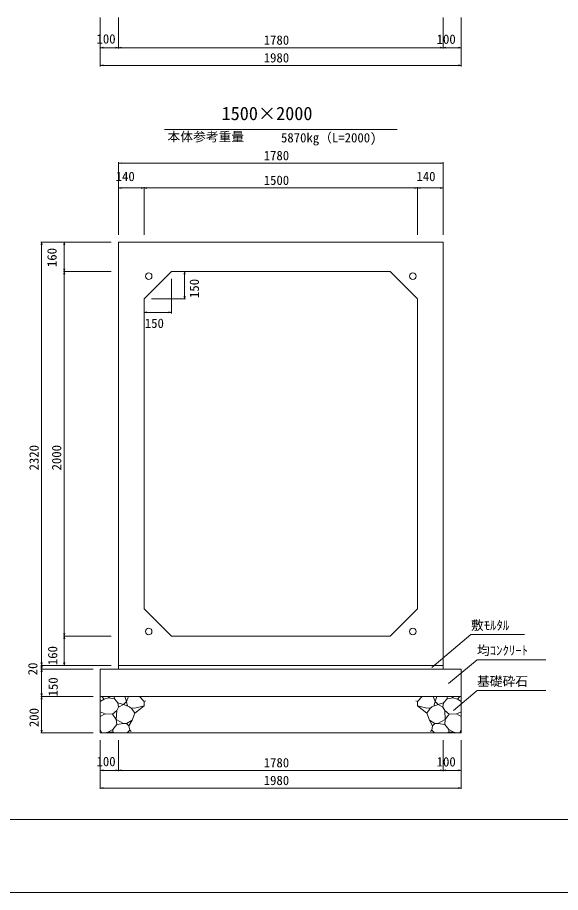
# Model space of a CAD drawing. Units: millimetres on the paper. Extents: x 0 to 841, y 0 to 594.
# Drawn here: x 338.5 to 487.4, y 0 to 239.9 of the extents above; entities that cross this region are included whole.
import ezdxf
from ezdxf.enums import TextEntityAlignment as Align

# ---------------------------------------------------------------- set-up
doc = ezdxf.new("R2010")
doc.units = ezdxf.units.MM
for name, color, linetype, lineweight in [('0_2', 7, 'Continuous', 9), ('D-STR-DIM（寸法）', 7, 'Continuous', 18), ('D-STR-HTXT（旗揚げ）', 4, 'Continuous', 18), ('D-STR-STRn（構造物）', 5, 'Continuous', 18), ('D-STR（構造物外形線）', 1, 'Continuous', 18), ('D-TTL(外枠）', 2, 'Continuous', 18), ('DEFPOINTS_3', 8, 'Continuous', 18)]:
    doc.layers.add(name, color=color, linetype=linetype, lineweight=lineweight)
doc.layers.add('D-STR-TXT（文字）', color=7, linetype='Continuous')
doc.styles.add('ＭＳ ゴシック', font='')
doc.styles.get('ＭＳ ゴシック').set_extended_font_data('MS Gothic')

msp = doc.modelspace()

# ---------------------------------------------------------------- linework, layer by layer
at = {"layer": '0_2'}
for p, q in [((361.173, 231.605), (361.923, 231.73)), ((361.923, 231.48), (361.173, 231.605)), ((365.423, 231.73), (366.173, 231.605)), ((366.173, 231.605), (365.423, 231.48)), ((366.173, 231.605), (366.923, 231.73)), ((366.923, 231.48), (366.173, 231.605)), ((454.423, 231.73), (455.173, 231.605)), ((455.173, 231.605), (454.423, 231.48)), ((455.173, 231.605), (455.923, 231.73)), ((455.923, 231.48), (455.173, 231.605)), ((459.423, 231.73), (460.173, 231.605)), ((460.173, 231.605), (459.423, 231.48)), ((361.173, 226.751), (361.923, 226.876)), ((361.923, 226.626), (361.173, 226.751)), ((459.423, 226.876), (460.173, 226.751)), ((460.173, 226.751), (459.423, 226.626)), ((366.173, 199.946), (366.923, 200.071)), ((366.923, 199.821), (366.173, 199.946)), ((454.423, 200.071), (455.173, 199.946)), ((455.173, 199.946), (454.423, 199.821)), ((366.173, 193.165), (366.923, 193.29)), ((366.923, 193.04), (366.173, 193.165)), ((372.423, 193.29), (373.173, 193.165)), ((373.173, 193.165), (372.423, 193.04)), ((373.173, 193.165), (373.923, 193.29)), ((373.923, 193.04), (373.173, 193.165)), ((447.423, 193.29), (448.173, 193.165)), ((448.173, 193.165), (447.423, 193.04)), ((448.173, 193.165), (448.923, 193.29)), ((448.923, 193.04), (448.173, 193.165)), ((454.423, 193.29), (455.173, 193.165)), ((455.173, 193.165), (454.423, 193.04)), ((344.962, 177.524), (345.087, 178.274)), ((345.087, 178.274), (345.212, 177.524)), ((351.158, 177.524), (351.283, 178.274)), ((351.283, 178.274), (351.408, 177.524)), ((351.283, 170.274), (351.158, 171.024)), ((351.408, 171.024), (351.283, 170.274)), ((351.158, 169.524), (351.283, 170.274)), ((351.283, 170.274), (351.408, 169.524)), ((384.174, 169.524), (384.299, 170.274)), ((384.299, 170.274), (384.424, 169.524)), ((384.299, 162.774), (384.174, 163.524)), ((384.424, 163.524), (384.299, 162.774)), ((373.173, 159.027), (373.923, 159.152)), ((373.923, 158.902), (373.173, 159.027)), ((379.923, 159.152), (380.673, 159.027)), ((380.673, 159.027), (379.923, 158.902)), ((351.283, 70.274), (351.158, 71.024)), ((351.158, 69.524), (351.283, 70.274)), ((351.408, 71.024), (351.283, 70.274)), ((351.283, 70.274), (351.408, 69.524)), ((345.087, 62.274), (344.962, 63.024)), ((345.212, 63.024), (345.087, 62.274)), ((351.283, 62.274), (351.158, 63.024)), ((351.408, 63.024), (351.283, 62.274)), ((344.962, 61.524), (345.087, 62.274)), ((345.087, 61.274), (344.962, 62.024)), ((344.962, 60.524), (345.087, 61.274)), ((345.087, 62.274), (345.212, 61.524)), ((345.212, 62.024), (345.087, 61.274)), ((345.087, 61.274), (345.212, 60.524)), ((345.087, 53.774), (344.962, 54.524)), ((344.962, 53.024), (345.087, 53.774)), ((345.212, 54.524), (345.087, 53.774)), ((345.087, 53.774), (345.212, 53.024)), ((345.087, 43.774), (344.962, 44.524)), ((345.212, 44.524), (345.087, 43.774)), ((361.173, 33.487), (361.923, 33.612)), ((365.423, 33.612), (366.173, 33.487)), ((366.173, 33.487), (366.923, 33.612)), ((454.423, 33.612), (455.173, 33.487)), ((455.173, 33.487), (455.923, 33.612)), ((459.423, 33.612), (460.173, 33.487)), ((361.923, 33.362), (361.173, 33.487)), ((366.173, 33.487), (365.423, 33.362)), ((366.923, 33.362), (366.173, 33.487)), ((455.173, 33.487), (454.423, 33.362)), ((455.923, 33.362), (455.173, 33.487)), ((460.173, 33.487), (459.423, 33.362)), ((361.173, 28.634), (361.923, 28.759)), ((361.923, 28.509), (361.173, 28.634)), ((459.423, 28.759), (460.173, 28.634)), ((460.173, 28.634), (459.423, 28.509))]:
    msp.add_line(p, q, dxfattribs=at)
at = {"layer": '0_2', "color": 9, "lineweight": 18}
for p, q in [((361.173, 231.605), (361.273, 231.605)), ((366.173, 231.605), (366.073, 231.605)), ((366.173, 231.605), (366.273, 231.605)), ((455.173, 231.605), (455.073, 231.605)), ((455.173, 231.605), (455.273, 231.605)), ((460.173, 231.605), (460.073, 231.605)), ((361.173, 226.751), (361.273, 226.751)), ((460.173, 226.751), (460.073, 226.751)), ((366.173, 199.946), (366.273, 199.946)), ((455.173, 199.946), (455.073, 199.946)), ((366.173, 193.165), (366.273, 193.165)), ((373.173, 193.165), (373.073, 193.165)), ((373.173, 193.165), (373.273, 193.165)), ((448.173, 193.165), (448.073, 193.165)), ((448.173, 193.165), (448.273, 193.165)), ((455.173, 193.165), (455.073, 193.165)), ((345.087, 178.274), (345.087, 178.174)), ((351.283, 178.274), (351.283, 178.174)), ((351.283, 170.274), (351.283, 170.374)), ((351.283, 170.274), (351.283, 170.174)), ((384.299, 170.274), (384.299, 170.174)), ((384.299, 162.774), (384.299, 162.874)), ((373.173, 159.027), (373.273, 159.027)), ((380.673, 159.027), (380.573, 159.027)), ((351.283, 70.274), (351.283, 70.374)), ((351.283, 70.274), (351.283, 70.174)), ((345.087, 62.274), (345.087, 62.374)), ((351.283, 62.274), (351.283, 62.374)), ((345.087, 62.274), (345.087, 62.174)), ((345.087, 61.274), (345.087, 61.374)), ((345.087, 61.274), (345.087, 61.174)), ((345.087, 53.774), (345.087, 53.874)), ((345.087, 53.774), (345.087, 53.674)), ((345.087, 43.774), (345.087, 43.874)), ((361.173, 33.487), (361.273, 33.487)), ((366.173, 33.487), (366.073, 33.487)), ((366.173, 33.487), (366.273, 33.487)), ((455.173, 33.487), (455.073, 33.487)), ((455.173, 33.487), (455.273, 33.487)), ((460.173, 33.487), (460.073, 33.487)), ((361.173, 28.634), (361.273, 28.634)), ((460.173, 28.634), (460.073, 28.634))]:
    msp.add_line(p, q, dxfattribs=at)
at = {"layer": 'D-STR-DIM（寸法）'}
for p, q in [((361.173, 239.892), (361.173, 226.501)), ((366.173, 239.892), (366.173, 231.355)), ((455.173, 239.892), (455.173, 231.355)), ((460.173, 239.892), (460.173, 226.501)), ((361.273, 231.605), (366.073, 231.605)), ((366.273, 231.605), (455.073, 231.605)), ((455.273, 231.605), (460.073, 231.605)), ((361.273, 226.751), (460.073, 226.751)), ((366.173, 180.274), (366.173, 200.196)), ((455.073, 199.946), (366.273, 199.946)), ((455.173, 180.274), (455.173, 200.196)), ((366.273, 193.165), (373.073, 193.165)), ((373.173, 180.274), (373.173, 193.415)), ((373.273, 193.165), (448.073, 193.165)), ((448.173, 180.274), (448.173, 193.415)), ((448.273, 193.165), (455.073, 193.165)), ((364.173, 178.274), (344.837, 178.274)), ((345.087, 178.174), (345.087, 62.374)), ((351.283, 170.374), (351.283, 178.174)), ((364.173, 170.274), (351.033, 170.274)), ((351.283, 70.374), (351.283, 170.174)), ((380.673, 168.274), (380.673, 158.777)), ((382.673, 170.274), (384.549, 170.274)), ((384.299, 162.874), (384.299, 170.174)), ((373.173, 160.774), (373.173, 158.777)), ((375.173, 162.774), (384.549, 162.774)), ((380.573, 159.027), (373.273, 159.027)), ((364.173, 70.274), (351.033, 70.274)), ((351.283, 70.174), (351.283, 62.374)), ((364.173, 62.274), (344.837, 62.274)), ((359.173, 61.274), (344.837, 61.274)), ((345.087, 62.174), (345.087, 61.374)), ((345.087, 61.174), (345.087, 53.874)), ((359.173, 53.774), (344.837, 53.774)), ((345.087, 53.674), (345.087, 43.874)), ((359.173, 43.774), (344.837, 43.774)), ((361.173, 41.774), (361.173, 28.384)), ((366.173, 41.774), (366.173, 33.237)), ((455.173, 41.774), (455.173, 33.237)), ((460.173, 41.774), (460.173, 28.384)), ((361.273, 33.487), (366.073, 33.487)), ((366.273, 33.487), (455.073, 33.487)), ((455.273, 33.487), (460.073, 33.487)), ((361.273, 28.634), (460.073, 28.634))]:
    msp.add_line(p, q, dxfattribs=at)
at = {"layer": 'D-STR-HTXT（旗揚げ）'}
for p, q in [((378.781, 209.209), (442.565, 209.209)), ((452.106, 61.676), (462.839, 70.694)), ((477.501, 70.694), (462.839, 70.694)), ((456.699, 57.261), (464.498, 63.814)), ((483.423, 63.814), (464.498, 63.814)), ((458.024, 49.922), (464.498, 55.361)), ((483.361, 55.361), (464.498, 55.361))]:
    msp.add_line(p, q, dxfattribs=at)
at = {"layer": 'D-STR-STRn（構造物）'}
for p, q in [((361.173, 61.274), (460.173, 61.274)), ((361.173, 61.274), (361.173, 43.774)), ((366.173, 62.274), (366.173, 61.274)), ((455.173, 62.274), (455.173, 61.274)), ((460.173, 61.274), (460.173, 43.774)), ((361.173, 53.774), (460.173, 53.774)), ((362.238, 52.984), (361.173, 52.357)), ((362.238, 52.984), (361.574, 53.774)), ((363.408, 53.361), (362.238, 52.984)), ((363.408, 53.361), (363.79, 53.774)), ((365.024, 53.101), (363.408, 53.361)), ((365.024, 53.101), (364.987, 53.774)), ((365.999, 52.038), (365.024, 53.101)), ((367.895, 53.774), (368.349, 52.338)), ((368.349, 52.338), (368.909, 53.774)), ((371.898, 53.774), (373.191, 52.333)), ((449.448, 53.774), (448.156, 52.333)), ((452.997, 52.338), (452.437, 53.774)), ((453.451, 53.774), (452.997, 52.338)), ((455.347, 52.038), (456.322, 53.101)), ((456.322, 53.101), (456.359, 53.774)), ((456.322, 53.101), (457.939, 53.361)), ((457.939, 53.361), (457.556, 53.774)), ((457.939, 53.361), (459.109, 52.984)), ((459.109, 52.984), (459.772, 53.774)), ((459.109, 52.984), (460.173, 52.357)), ((365.706, 49.854), (366.176, 50.798)), ((366.176, 50.798), (365.999, 52.038)), ((367.546, 51.506), (365.999, 52.038)), ((366.176, 50.798), (367.546, 51.506)), ((368.349, 52.338), (367.546, 51.506)), ((367.546, 51.506), (369.199, 50.894)), ((368.349, 52.338), (368.662, 51.093)), ((369.199, 50.894), (369.811, 50.313)), ((369.505, 50.603), (370.628, 50.495)), ((370.628, 50.495), (373.191, 51.151)), ((370.638, 49.211), (373.191, 51.151)), ((373.191, 52.333), (373.628, 52.552)), ((373.191, 52.333), (373.191, 51.151)), ((373.191, 51.151), (373.241, 51.14)), ((448.156, 52.333), (447.718, 52.552)), ((448.156, 51.151), (448.105, 51.14)), ((448.156, 52.333), (448.156, 51.151)), ((450.719, 50.495), (448.156, 51.151)), ((450.708, 49.211), (448.156, 51.151)), ((451.841, 50.603), (450.719, 50.495)), ((452.147, 50.894), (451.535, 50.313)), ((453.801, 51.506), (452.147, 50.894)), ((452.997, 52.338), (452.684, 51.093)), ((452.997, 52.338), (453.801, 51.506)), ((453.801, 51.506), (455.347, 52.038)), ((455.17, 50.798), (453.801, 51.506)), ((455.17, 50.798), (455.347, 52.038)), ((455.641, 49.854), (455.17, 50.798)), ((362.469, 48.955), (361.173, 49.501)), ((361.173, 48.219), (362.469, 48.955)), ((362.469, 48.955), (364.506, 48.921)), ((364.506, 48.921), (365.706, 49.854)), ((365.564, 47.454), (364.506, 48.921)), ((365.564, 47.454), (365.706, 49.854)), ((369.811, 50.313), (370.638, 49.211)), ((370.638, 49.211), (369.911, 47.268)), ((451.535, 50.313), (450.708, 49.211)), ((450.708, 49.211), (451.436, 47.268)), ((455.783, 47.454), (455.641, 49.854)), ((456.84, 48.921), (455.641, 49.854)), ((455.783, 47.454), (456.84, 48.921)), ((458.877, 48.955), (456.84, 48.921)), ((458.877, 48.955), (460.173, 49.501)), ((460.173, 48.219), (458.877, 48.955)), ((364.591, 44.706), (365.691, 46.101)), ((365.691, 46.101), (365.564, 47.454)), ((365.564, 47.454), (367.55, 46.378)), ((367.55, 46.378), (365.691, 46.101)), ((368.389, 46.315), (367.55, 46.378)), ((369.911, 47.268), (368.389, 46.315)), ((368.389, 46.315), (369.022, 45.666)), ((369.022, 45.666), (369.911, 47.268)), ((369.26, 44.528), (369.022, 45.666)), ((452.324, 45.666), (451.436, 47.268)), ((451.436, 47.268), (452.957, 46.315)), ((452.087, 44.528), (452.324, 45.666)), ((452.957, 46.315), (452.324, 45.666)), ((452.957, 46.315), (453.796, 46.378)), ((455.783, 47.454), (453.796, 46.378)), ((453.796, 46.378), (455.656, 46.101)), ((455.656, 46.101), (455.783, 47.454)), ((456.755, 44.706), (455.656, 46.101)), ((361.6, 43.774), (361.173, 44.664)), ((361.173, 43.774), (460.173, 43.774)), ((363.227, 43.958), (362.468, 43.774)), ((363.227, 43.958), (364.591, 44.706)), ((364.483, 44.005), (363.227, 43.958)), ((365.008, 43.774), (364.483, 44.005)), ((364.591, 44.706), (364.617, 44.01)), ((368.506, 43.774), (369.26, 44.528)), ((369.26, 44.528), (369.65, 44.164)), ((452.087, 44.528), (451.697, 44.164)), ((452.84, 43.774), (452.087, 44.528)), ((456.338, 43.774), (456.863, 44.005)), ((456.755, 44.706), (456.73, 44.01)), ((458.12, 43.958), (456.755, 44.706)), ((456.863, 44.005), (458.12, 43.958)), ((458.12, 43.958), (458.878, 43.774)), ((459.747, 43.774), (460.173, 44.664))]:
    msp.add_line(p, q, dxfattribs=at)
at = {"layer": 'D-STR（構造物外形線）'}
for p, q in [((366.173, 62.274), (366.173, 178.274)), ((366.173, 178.274), (455.173, 178.274)), ((455.173, 178.274), (455.173, 62.274)), ((373.173, 162.774), (380.673, 170.274)), ((380.673, 170.274), (440.673, 170.274)), ((440.673, 170.274), (448.173, 162.774)), ((373.173, 77.774), (373.173, 162.774)), ((448.173, 162.774), (448.173, 77.774)), ((380.673, 70.274), (373.173, 77.774)), ((448.173, 77.774), (440.673, 70.274)), ((440.673, 70.274), (380.673, 70.274)), ((455.173, 62.274), (366.173, 62.274))]:
    msp.add_line(p, q, dxfattribs=at)
for centre in [(374.448, 168.999), (446.898, 168.999), (374.448, 71.549), (446.898, 71.549)]:
    msp.add_circle(centre, 0.9, dxfattribs=at)
at = {"layer": 'D-TTL(外枠）'}
msp.add_line((820, 20), (25, 20), dxfattribs=at)
at = {"layer": 'DEFPOINTS_3'}
msp.add_line((0, 0), (840, 0), dxfattribs=at)

# ---------------------------------------------------------------- texts
at = {"layer": 'D-STR-DIM（寸法）', "style": 'ＭＳ ゴシック'}
for s, p in [('100', (360.129, 231.983)), ('100', (453.422, 231.899)), ('1780', (405.992, 231.655)), ('1980', (405.992, 226.801)), ('1780', (405.992, 199.996)), ('140', (365.381, 194.267)), ('140', (447.881, 194.267)), ('1500', (405.992, 193.215)), ('150', (373.379, 154.011)), ('100', (360.129, 33.865)), ('1780', (405.992, 33.537)), ('100', (453.422, 33.782)), ('1980', (405.992, 28.684))]:
    msp.add_text(s, height=2.566, dxfattribs=at).set_placement(p, align=Align.BOTTOM_LEFT)
for s, p in [('160', (349.946, 171.468)), ('150', (388.997, 162.98)), ('2320', (345.037, 115.708)), ('2000', (351.233, 115.708)), ('160', (350.143, 62.332)), ('20', (344.692, 59.547)), ('150', (350.273, 53.759)), ('200', (345.037, 45.345))]:
    msp.add_text(s, height=2.566, rotation=90, dxfattribs=at).set_placement(p, align=Align.BOTTOM_LEFT)
at = {"layer": 'D-STR-TXT（文字）', "style": 'ＭＳ ゴシック'}
for s, height, p in [('1500×2000', 3.666, (394.43, 210.658)), ('本体参考重量', 2.566, (379.612, 205.142)), ('5870kg（L=2000)', 2.566, (410.732, 204.879)), ('敷ﾓﾙﾀﾙ', 2.566, (462.839, 71.194)), ('均ｺﾝｸﾘｰﾄ', 2.566, (464.498, 64.314)), ('基礎砕石', 2.566, (464.498, 55.861))]:
    msp.add_text(s, height=height, dxfattribs=at).set_placement(p, align=Align.BOTTOM_LEFT)

doc.saveas('drawing.dxf')
